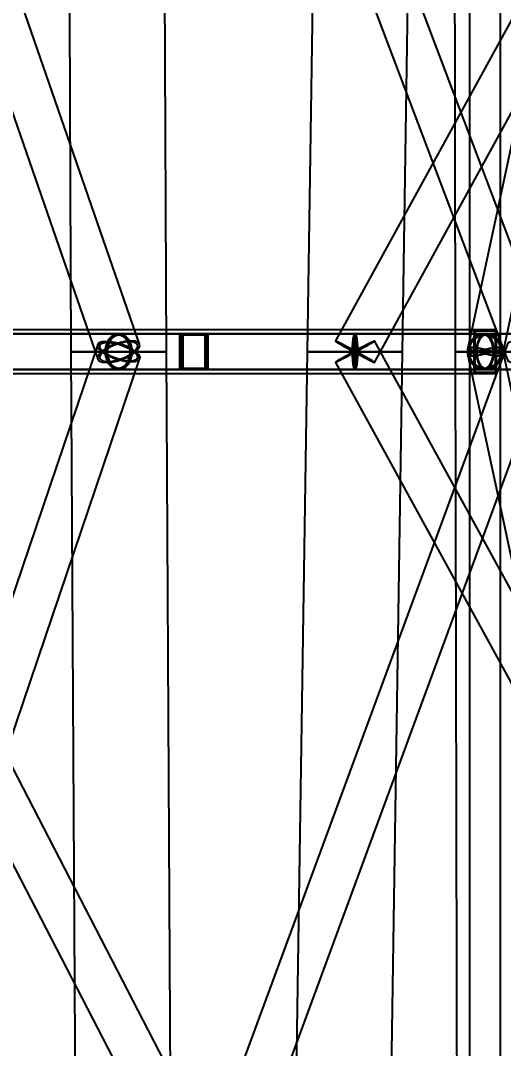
# Model space of a CAD drawing. Header units: millimetres. Extents: x -123812 to 252100, y -3000 to 639000.
# Drawn here: x -10682 to -5159, y 92040 to 103783 of the extents above; entities that cross this region are included whole.
import ezdxf

# ---------------------------------------------------------------- set-up
doc = ezdxf.new("R2010")
doc.units = ezdxf.units.MM
doc.layers.add('D-STR-DIM', color=7, linetype='Continuous', lineweight=13)
doc.layers.add('D-STR-STRC', color=7, linetype='Continuous', lineweight=25)
doc.styles.add('OpenSansCondensed-Light', font='OpenSansCondensed-Light.ttf')
doc.styles.add('TOWER_UNICODE', font='Arial Unicode.ttf')
doc.dimstyles.new('EZDXF', dxfattribs={"dimtxt": 0.25, "dimasz": 0.175, "dimexe": 0.375, "dimexo": 0.125, "dimgap": 0.1, "dimtad": 1, "dimlfac": 100, "dimzin": 12, "dimdsep": 46, "dimtxsty": 'OpenSansCondensed-Light', "dimblk": 'ARCHTICK', "dimcen": 2.5, "dimazin": 3, "dimtfac": 0.5, "dimtmove": 2, "dimatfit": 3})

# ---------------------------------------------------------------- blocks, each defined once
blk = doc.blocks.new('_ARCHTICK')
at = {"color": 0, "linetype": 'BYBLOCK', "const_width": 0.15}
blk.add_lwpolyline([(-0.5, -0.5), (0.5, 0.5)], dxfattribs=at)

msp = doc.modelspace()

# ---------------------------------------------------------------- linework, layer by layer
at = {"layer": 'D-STR-STRC'}
for points in [[(-198.7, 125042), (-5568.1, 100042), (-5561.3, 100034.1), (-5541.5, 100023.9), (-5509.9, 100012), (-5468.7, 99999.4), (-5420.8, 99986.7), (-5369.4, 99975), (-5317.9, 99965), (-5270, 99957.3), (-5228.8, 99952.6), (-5197.2, 99951.1), (-5177.4, 99952.9), (-5170.6, 99958), (198.7, 124958)], [(-222.3, 112622.3), (-7079.6, 100122.3), (-7075.4, 100118.1), (-7056.3, 100105.9), (-7023.6, 100086.5), (-6979.6, 100061.1), (-6927.3, 100031.7), (-6870.2, 100000), (-6812.2, 99968.3), (-6757.3, 99938.9), (-6709.2, 99913.5), (-6671.2, 99894.1), (-6645.9, 99881.9), (-6634.9, 99877.7), (222.3, 112377.7)], [(-14134, 112412.9), (-9798.4, 99912.9), (-9779.4, 99893.4), (-9745.5, 99881.1), (-9699, 99876.9), (-9643, 99881.1), (-9581.3, 99893.4), (-9518.2, 99912.9), (-9457.9, 99938.4), (-9404.6, 99968.1), (-9361.9, 100000), (-9332.6, 100031.9), (-9318.9, 100061.6), (-9321.6, 100087.1), (-13657.2, 112587.1)], [(-9851.4, 112413.5), (-5117.4, 99913.5), (-5103.8, 99894.1), (-5074.7, 99881.9), (-5032.4, 99877.7), (-4979.5, 99881.9), (-4919.8, 99894.1), (-4857.3, 99913.5), (-4796.3, 99938.9), (-4740.9, 99968.4), (-4694.9, 100000), (-4661.4, 100031.6), (-4642.8, 100061.1), (-4640.2, 100086.5), (-9374.1, 112586.5)], [(-13859.3, 99796.8), (-9560, 99796.8), (-9519.4, 99803.7), (-9481.6, 99824), (-9449.2, 99856.3), (-9424.3, 99898.4), (-9408.6, 99947.4), (-9403.3, 100000), (-9408.6, 100052.6), (-9424.3, 100101.6), (-9449.2, 100143.7), (-9481.6, 100176), (-9519.4, 100196.3), (-9560, 100203.2), (-13859.3, 100203.2)], [(-13516.9, 99796.8), (-6857.3, 99796.8), (-6848.6, 99803.7), (-6840.4, 99824), (-6833.5, 99856.3), (-6828.1, 99898.4), (-6824.7, 99947.4), (-6823.6, 100000), (-6824.7, 100052.6), (-6828.1, 100101.6), (-6833.5, 100143.7), (-6840.4, 100176), (-6848.6, 100196.3), (-6857.3, 100203.2), (-13516.9, 100203.2)], [(-4878.8, 100203.2), (-9560, 100203.2), (-9596.6, 100196.3), (-9630.8, 100176), (-9660.1, 100143.7), (-9682.6, 100101.6), (-9696.7, 100052.6), (-9701.6, 100000), (-9696.7, 99947.4), (-9682.6, 99898.4), (-9660.1, 99856.3), (-9630.8, 99824), (-9596.6, 99803.7), (-9560, 99796.8), (-4878.8, 99796.8)], [(0, 100203.2), (-6857.3, 100203.2), (-6860.2, 100196.3), (-6862.9, 100176), (-6865.3, 100143.7), (-6867.1, 100101.6), (-6868.2, 100052.6), (-6868.6, 100000), (-6868.2, 99947.4), (-6867.1, 99898.4), (-6865.3, 99856.3), (-6862.9, 99824), (-6860.2, 99803.7), (-6857.3, 99796.8), (0, 99796.8)], [(0, 100203.2), (-5369.4, 100203.2), (-5395.7, 100196.3), (-5420.2, 100176), (-5441.2, 100143.7), (-5457.3, 100101.6), (-5467.5, 100052.6), (-5471, 100000), (-5467.5, 99947.4), (-5457.3, 99898.4), (-5441.2, 99856.3), (-5420.2, 99824), (-5395.7, 99803.7), (-5369.4, 99796.8), (0, 99796.8)], [(0, 100203.2), (-5369.4, 100203.2), (-5395.7, 100196.3), (-5420.2, 100176), (-5441.2, 100143.7), (-5457.3, 100101.6), (-5467.5, 100052.6), (-5471, 100000), (-5467.5, 99947.4), (-5457.3, 99898.4), (-5441.2, 99856.3), (-5420.2, 99824), (-5395.7, 99803.7), (-5369.4, 99796.8), (0, 99796.8)], [(-13560.5, 87416.4), (-9320.2, 99916.4), (-9319.4, 99940.9), (-9335, 99969.4), (-9365.9, 100000), (-9410.1, 100030.6), (-9464.5, 100059.1), (-9525.4, 100083.6), (-9588.6, 100102.4), (-9649.9, 100114.2), (-9705.1, 100118.2), (-9750.3, 100114.2), (-9782.6, 100102.4), (-9799.8, 100083.6), (-14040.1, 87583.6)], [(-6824, 87614.2), (-13291.5, 100114.2), (-13295.6, 100118.2), (-13314.8, 100114.2), (-13347.7, 100102.4), (-13392.2, 100083.6), (-13445.2, 100059.1), (-13503, 100030.6), (-13561.8, 100000), (-13617.6, 99969.4), (-13666.5, 99940.9), (-13705.2, 99916.4), (-13731, 99897.6), (-13742.3, 99885.8), (-7274.7, 87385.8)], [(-9249.8, 87420.4), (-4639.1, 99920.4), (-4647.4, 99943.7), (-4671.4, 99970.8), (-4709.5, 100000), (-4759.2, 100029.2), (-4817.1, 100056.3), (-4879.1, 100079.6), (-4941.2, 100097.5), (-4999, 100108.8), (-5048.6, 100112.6), (-5086.6, 100108.8), (-5110.5, 100097.5), (-5118.5, 100079.6), (-9729.2, 87579.6)], [(222.3, 87622.3), (-6635, 100122.3), (-6646.3, 100118.1), (-6672, 100105.9), (-6710.3, 100086.5), (-6758.6, 100061.2), (-6813.6, 100031.7), (-6871.6, 100000), (-6928.7, 99968.3), (-6980.8, 99938.8), (-7024.6, 99913.5), (-7056.9, 99894.1), (-7075.7, 99881.9), (-7079.5, 99877.7), (-222.3, 87377.7)], [(198.7, 75042), (-5170.6, 100042), (-5177.4, 100047.1), (-5197.2, 100048.9), (-5228.8, 100047.4), (-5270, 100042.7), (-5317.9, 100035), (-5369.4, 100025), (-5420.8, 100013.3), (-5468.7, 100000.6), (-5509.9, 99988), (-5541.5, 99976.1), (-5561.3, 99965.9), (-5568.1, 99958), (-198.7, 74958)]]:
    msp.add_lwpolyline(points, dxfattribs=at)
for points in [[(-5547.2, 100000), (-5191.6, 100000), (-5191.6, 125000), (-5547.2, 125000)], [(-5547.2, 100000), (-5191.6, 100000), (-5191.6, 125000), (-5547.2, 125000)], [(-10156.9, 112500), (-10105.3, 100000), (-9014.7, 100000), (-9068.6, 112500)], [(-7402.6, 100000), (-6312, 100000), (-6124.9, 112500), (-7213.1, 112500)], [(-5731.5, 112500), (-5712.8, 100000), (-4044.9, 100000), (-4096.6, 112500)], [(-23849.1, 99750), (-5244.4, 99750), (-5244.4, 100250), (-23849.1, 100250)], [(-15973.8, 99800), (-8535.6, 99800), (-8535.6, 100200), (-15973.8, 100200)], [(-15935.2, 99750), (-5244.4, 99750), (-5244.4, 100250), (-15935.2, 100250)], [(-12317.7, 99800), (18, 99800), (18, 100200), (-12317.7, 100200)], [(-9716.7, 100000), (-9711.3, 99947.4), (-9695.7, 99898.4), (-9670.8, 99856.3), (-9638.3, 99824), (-9600.5, 99803.7), (-9560, 99796.8), (-9519.4, 99803.7), (-9481.6, 99824), (-9449.2, 99856.3), (-9424.3, 99898.4), (-9408.6, 99947.4), (-9403.3, 100000), (-9408.6, 100052.6), (-9424.3, 100101.6), (-9449.2, 100143.7), (-9481.6, 100176), (-9519.4, 100196.3), (-9560, 100203.2), (-9600.5, 100196.3), (-9638.3, 100176), (-9670.8, 100143.7), (-9695.7, 100101.6), (-9711.3, 100052.6)], [(-9704.3, 100000), (-9699.4, 99951.5), (-9685, 99906.4), (-9662.1, 99867.6), (-9632.2, 99837.9), (-9597.3, 99819.2), (-9560, 99812.8), (-9522.6, 99819.2), (-9487.8, 99837.9), (-9457.9, 99867.6), (-9435, 99906.4), (-9420.5, 99951.5), (-9415.6, 100000), (-9420.5, 100048.5), (-9435, 100093.6), (-9457.9, 100132.4), (-9487.8, 100162.1), (-9522.6, 100180.8), (-9560, 100187.2), (-9597.3, 100180.8), (-9632.2, 100162.1), (-9662.1, 100132.4), (-9685, 100093.6), (-9699.4, 100048.5)], [(-9701.6, 100000), (-9696.7, 99947.4), (-9682.6, 99898.4), (-9660.1, 99856.3), (-9630.8, 99824), (-9596.6, 99803.7), (-9560, 99796.8), (-9523.3, 99803.7), (-9489.2, 99824), (-9459.9, 99856.3), (-9437.4, 99898.4), (-9423.2, 99947.4), (-9418.4, 100000), (-9423.2, 100052.6), (-9437.4, 100101.6), (-9459.9, 100143.7), (-9489.2, 100176), (-9523.3, 100196.3), (-9560, 100203.2), (-9596.6, 100196.3), (-9630.8, 100176), (-9660.1, 100143.7), (-9682.6, 100101.6), (-9696.7, 100052.6)], [(-9690.4, 100000), (-9686, 99951.5), (-9672.9, 99906.4), (-9652.2, 99867.6), (-9625.2, 99837.9), (-9593.7, 99819.2), (-9560, 99812.8), (-9526.2, 99819.2), (-9494.8, 99837.9), (-9467.8, 99867.6), (-9447, 99906.4), (-9434, 99951.5), (-9429.6, 100000), (-9434, 100048.5), (-9447, 100093.6), (-9467.8, 100132.4), (-9494.8, 100162.1), (-9526.2, 100180.8), (-9560, 100187.2), (-9593.7, 100180.8), (-9625.2, 100162.1), (-9652.2, 100132.4), (-9672.9, 100093.6), (-9686, 100048.5)], [(-8535.6, 100200), (-8862.7, 100200), (-8862.7, 99800), (-8535.6, 99800)], [(-8545.4, 100188), (-8852.8, 100188), (-8852.8, 99812), (-8545.4, 99812)], [(-8851.7, 99800), (152.5, 99800), (152.5, 100200), (-8851.7, 100200)], [(-8546.6, 100200), (-8851.7, 100200), (-8851.7, 99800), (-8546.6, 99800)], [(-8555.8, 100188), (-8842.5, 100188), (-8842.5, 99812), (-8555.8, 99812)], [(-8836.1, 99800), (136.9, 99800), (136.9, 100200), (-8836.1, 100200)], [(-8562.2, 100200), (-8836.1, 100200), (-8836.1, 99800), (-8562.2, 99800)], [(-8570.4, 100188), (-8827.8, 100188), (-8827.8, 99812), (-8570.4, 99812)], [(-6891, 100000), (-6889.8, 99947.4), (-6886.5, 99898.4), (-6881.1, 99856.3), (-6874.1, 99824), (-6866, 99803.7), (-6857.3, 99796.8), (-6848.6, 99803.7), (-6840.4, 99824), (-6833.5, 99856.3), (-6828.1, 99898.4), (-6824.7, 99947.4), (-6823.6, 100000), (-6824.7, 100052.6), (-6828.1, 100101.6), (-6833.5, 100143.7), (-6840.4, 100176), (-6848.6, 100196.3), (-6857.3, 100203.2), (-6866, 100196.3), (-6874.1, 100176), (-6881.1, 100143.7), (-6886.5, 100101.6), (-6889.8, 100052.6)], [(-6888.3, 100000), (-6887.3, 99951.5), (-6884.2, 99906.4), (-6879.2, 99867.6), (-6872.8, 99837.9), (-6865.3, 99819.2), (-6857.3, 99812.8), (-6849.3, 99819.2), (-6841.8, 99837.9), (-6835.3, 99867.6), (-6830.4, 99906.4), (-6827.3, 99951.5), (-6826.3, 100000), (-6827.3, 100048.5), (-6830.4, 100093.6), (-6835.3, 100132.4), (-6841.8, 100162.1), (-6849.3, 100180.8), (-6857.3, 100187.2), (-6865.3, 100180.8), (-6872.8, 100162.1), (-6879.2, 100132.4), (-6884.2, 100093.6), (-6887.3, 100048.5)], [(-6868.6, 100000), (-6868.2, 99947.4), (-6867.1, 99898.4), (-6865.3, 99856.3), (-6862.9, 99824), (-6860.2, 99803.7), (-6857.3, 99796.8), (-6854.4, 99803.7), (-6851.6, 99824), (-6849.3, 99856.3), (-6847.5, 99898.4), (-6846.4, 99947.4), (-6846, 100000), (-6846.4, 100052.6), (-6847.5, 100101.6), (-6849.3, 100143.7), (-6851.6, 100176), (-6854.4, 100196.3), (-6857.3, 100203.2), (-6860.2, 100196.3), (-6862.9, 100176), (-6865.3, 100143.7), (-6867.1, 100101.6), (-6868.2, 100052.6)], [(-6867.7, 100000), (-6867.3, 99951.5), (-6866.3, 99906.4), (-6864.6, 99867.6), (-6862.5, 99837.9), (-6860, 99819.2), (-6857.3, 99812.8), (-6854.6, 99819.2), (-6852.1, 99837.9), (-6849.9, 99867.6), (-6848.3, 99906.4), (-6847.2, 99951.5), (-6846.9, 100000), (-6847.2, 100048.5), (-6848.3, 100093.6), (-6849.9, 100132.4), (-6852.1, 100162.1), (-6854.6, 100180.8), (-6857.3, 100187.2), (-6860, 100180.8), (-6862.5, 100162.1), (-6864.6, 100132.4), (-6866.3, 100093.6), (-6867.3, 100048.5)], [(-5572.6, 100000), (-5565.6, 99947.4), (-5545.3, 99898.4), (-5513, 99856.3), (-5471, 99824), (-5421.9, 99803.7), (-5369.4, 99796.8), (-5316.8, 99803.7), (-5267.8, 99824), (-5225.7, 99856.3), (-5193.4, 99898.4), (-5173.1, 99947.4), (-5166.2, 100000), (-5173.1, 100052.6), (-5193.4, 100101.6), (-5225.7, 100143.7), (-5267.8, 100176), (-5316.8, 100196.3), (-5369.4, 100203.2), (-5421.9, 100196.3), (-5471, 100176), (-5513, 100143.7), (-5545.3, 100101.6), (-5565.6, 100052.6)], [(-5556.6, 100000), (-5550.2, 99951.5), (-5531.5, 99906.4), (-5501.7, 99867.6), (-5463, 99837.9), (-5417.8, 99819.2), (-5369.4, 99812.8), (-5320.9, 99819.2), (-5275.8, 99837.9), (-5237, 99867.6), (-5207.2, 99906.4), (-5188.5, 99951.5), (-5182.2, 100000), (-5188.5, 100048.5), (-5207.2, 100093.6), (-5237, 100132.4), (-5275.8, 100162.1), (-5320.9, 100180.8), (-5369.4, 100187.2), (-5417.8, 100180.8), (-5463, 100162.1), (-5501.7, 100132.4), (-5531.5, 100093.6), (-5550.2, 100048.5)], [(-5494.4, 100250), (-5244.4, 100250), (-5244.4, 99750), (-5494.4, 99750)], [(-5244.4, 100250), (-5494.4, 100250), (-5494.4, 99750), (-5244.4, 99750)], [(-5488.4, 100238), (-5250.4, 100238), (-5250.4, 99762), (-5488.4, 99762)], [(-5250.4, 100238), (-5488.4, 100238), (-5488.4, 99762), (-5250.4, 99762)], [(-5471, 100000), (-5467.5, 99947.4), (-5457.3, 99898.4), (-5441.2, 99856.3), (-5420.2, 99824), (-5395.7, 99803.7), (-5369.4, 99796.8), (-5343.1, 99803.7), (-5318.6, 99824), (-5297.5, 99856.3), (-5281.4, 99898.4), (-5271.2, 99947.4), (-5267.8, 100000), (-5271.2, 100052.6), (-5281.4, 100101.6), (-5297.5, 100143.7), (-5318.6, 100176), (-5343.1, 100196.3), (-5369.4, 100203.2), (-5395.7, 100196.3), (-5420.2, 100176), (-5441.2, 100143.7), (-5457.3, 100101.6), (-5467.5, 100052.6)], [(-5471, 100000), (-5467.5, 99947.4), (-5457.3, 99898.4), (-5441.2, 99856.3), (-5420.2, 99824), (-5395.7, 99803.7), (-5369.4, 99796.8), (-5343.1, 99803.7), (-5318.6, 99824), (-5297.5, 99856.3), (-5281.4, 99898.4), (-5271.2, 99947.4), (-5267.8, 100000), (-5271.2, 100052.6), (-5281.4, 100101.6), (-5297.5, 100143.7), (-5318.6, 100176), (-5343.1, 100196.3), (-5369.4, 100203.2), (-5395.7, 100196.3), (-5420.2, 100176), (-5441.2, 100143.7), (-5457.3, 100101.6), (-5467.5, 100052.6)], [(-5463, 100000), (-5459.8, 99951.5), (-5450.4, 99906.4), (-5435.5, 99867.6), (-5416.2, 99837.9), (-5393.6, 99819.2), (-5369.4, 99812.8), (-5345.1, 99819.2), (-5322.6, 99837.9), (-5303.2, 99867.6), (-5288.3, 99906.4), (-5278.9, 99951.5), (-5275.8, 100000), (-5278.9, 100048.5), (-5288.3, 100093.6), (-5303.2, 100132.4), (-5322.6, 100162.1), (-5345.1, 100180.8), (-5369.4, 100187.2), (-5393.6, 100180.8), (-5416.2, 100162.1), (-5435.5, 100132.4), (-5450.4, 100093.6), (-5459.8, 100048.5)], [(-5463, 100000), (-5459.8, 99951.5), (-5450.4, 99906.4), (-5435.5, 99867.6), (-5416.2, 99837.9), (-5393.6, 99819.2), (-5369.4, 99812.8), (-5345.1, 99819.2), (-5322.6, 99837.9), (-5303.2, 99867.6), (-5288.3, 99906.4), (-5278.9, 99951.5), (-5275.8, 100000), (-5278.9, 100048.5), (-5288.3, 100093.6), (-5303.2, 100132.4), (-5322.6, 100162.1), (-5345.1, 100180.8), (-5369.4, 100187.2), (-5393.6, 100180.8), (-5416.2, 100162.1), (-5435.5, 100132.4), (-5450.4, 100093.6), (-5459.8, 100048.5)], [(-9758.1, 100000), (-9787.3, 99968.1), (-9801.1, 99938.4), (-9798.4, 99912.9), (-9779.4, 99893.4), (-9745.5, 99881.1), (-9699, 99876.9), (-9643, 99881.1), (-9581.3, 99893.4), (-9518.2, 99912.9), (-9457.9, 99938.4), (-9404.6, 99968.1), (-9361.9, 100000), (-9332.6, 100031.9), (-9318.9, 100061.6), (-9321.6, 100087.1), (-9340.5, 100106.6), (-9374.4, 100118.9), (-9421, 100123.1), (-9477, 100118.9), (-9538.6, 100106.6), (-9601.8, 100087.1), (-9662.1, 100061.6), (-9715.4, 100031.9)], [(-9365.9, 100000), (-9335, 99969.4), (-9319.4, 99940.9), (-9320.2, 99916.4), (-9337.3, 99897.6), (-9369.6, 99885.8), (-9414.9, 99881.8), (-9470.1, 99885.8), (-9531.4, 99897.6), (-9594.6, 99916.4), (-9655.5, 99940.9), (-9709.9, 99969.4), (-9754, 100000), (-9785, 100030.6), (-9800.6, 100059.1), (-9799.8, 100083.6), (-9782.6, 100102.4), (-9750.3, 100114.2), (-9705.1, 100118.2), (-9649.9, 100114.2), (-9588.6, 100102.4), (-9525.4, 100083.6), (-9464.5, 100059.1), (-9410.1, 100030.6)], [(-9738.6, 100000), (-9765, 99971.3), (-9777.3, 99944.5), (-9774.9, 99921.5), (-9757.8, 99903.9), (-9727.3, 99892.8), (-9685.3, 99889), (-9634.8, 99892.8), (-9579.2, 99903.9), (-9522.3, 99921.5), (-9468, 99944.5), (-9419.9, 99971.3), (-9381.4, 100000), (-9355, 100028.7), (-9342.6, 100055.5), (-9345.1, 100078.5), (-9362.1, 100096.1), (-9392.7, 100107.2), (-9434.6, 100111), (-9485.1, 100107.2), (-9540.7, 100096.1), (-9597.7, 100078.5), (-9652, 100055.5), (-9700.1, 100028.7)], [(-9385, 100000), (-9357.1, 99972.4), (-9343.1, 99946.7), (-9343.8, 99924.7), (-9359.2, 99907.7), (-9388.4, 99897.1), (-9429.2, 99893.4), (-9478.9, 99897.1), (-9534.2, 99907.7), (-9591.2, 99924.7), (-9646.1, 99946.7), (-9695.1, 99972.4), (-9734.9, 100000), (-9762.8, 100027.6), (-9776.9, 100053.3), (-9776.2, 100075.3), (-9760.7, 100092.3), (-9731.6, 100102.9), (-9690.8, 100106.6), (-9641, 100102.9), (-9585.8, 100092.3), (-9528.8, 100075.3), (-9473.9, 100053.3), (-9424.9, 100027.6)], [(-6870.2, 100000), (-6812.2, 99968.3), (-6757.3, 99938.9), (-6709.2, 99913.5), (-6671.2, 99894.1), (-6645.9, 99881.9), (-6634.9, 99877.7), (-6639.2, 99881.9), (-6658.3, 99894.1), (-6690.9, 99913.5), (-6734.9, 99938.9), (-6787.3, 99968.3), (-6844.4, 100000), (-6902.4, 100031.7), (-6957.3, 100061.1), (-7005.4, 100086.5), (-7043.4, 100105.9), (-7068.7, 100118.1), (-7079.6, 100122.3), (-7075.4, 100118.1), (-7056.3, 100105.9), (-7023.6, 100086.5), (-6979.6, 100061.1), (-6927.3, 100031.7)], [(-6843, 100000), (-6901, 99968.3), (-6956, 99938.8), (-7004.3, 99913.5), (-7042.6, 99894.1), (-7068.3, 99881.9), (-7079.5, 99877.7), (-7075.7, 99881.9), (-7056.9, 99894.1), (-7024.6, 99913.5), (-6980.8, 99938.8), (-6928.7, 99968.3), (-6871.6, 100000), (-6813.6, 100031.7), (-6758.6, 100061.2), (-6710.3, 100086.5), (-6672, 100105.9), (-6646.3, 100118.1), (-6635, 100122.3), (-6638.9, 100118.1), (-6657.6, 100105.9), (-6690, 100086.5), (-6733.7, 100061.2), (-6785.9, 100031.7)], [(-6844.4, 100000), (-6896.7, 99971.5), (-6946.3, 99944.9), (-6989.8, 99922), (-7024.4, 99904.5), (-7047.5, 99893.5), (-7057.7, 99889.7), (-7054.2, 99893.5), (-7037.3, 99904.5), (-7008.1, 99922), (-6968.7, 99944.9), (-6921.6, 99971.5), (-6870.2, 100000), (-6817.9, 100028.5), (-6768.3, 100055.1), (-6724.7, 100078), (-6690.2, 100095.5), (-6667.1, 100106.5), (-6656.9, 100110.3), (-6660.4, 100106.5), (-6677.3, 100095.5), (-6706.5, 100078), (-6745.9, 100055.1), (-6792.9, 100028.5)], [(-6868.9, 100000), (-6816.7, 99971.5), (-6767.1, 99944.9), (-6723.8, 99922), (-6689.5, 99904.5), (-6666.7, 99893.5), (-6656.8, 99889.7), (-6660.6, 99893.5), (-6677.9, 99904.5), (-6707.3, 99922), (-6747, 99944.9), (-6794.2, 99971.5), (-6845.6, 100000), (-6897.9, 100028.5), (-6947.4, 100055.1), (-6990.8, 100078), (-7025.1, 100095.5), (-7047.9, 100106.5), (-7057.7, 100110.3), (-7053.9, 100106.5), (-7036.7, 100095.5), (-7007.3, 100078), (-6967.6, 100055.1), (-6920.4, 100028.5)], [(-10105.3, 100000), (-10036, 87500), (-8943, 87500), (-9014.7, 100000)], [(-9014.7, 100000), (-9033.3, 100000), (-9087.7, 100000), (-9174.4, 100000), (-9287.3, 100000), (-9418.8, 100000), (-9560, 100000), (-9701.1, 100000), (-9832.6, 100000), (-9945.6, 100000), (-10032.2, 100000), (-10086.7, 100000), (-10105.3, 100000), (-10086.7, 100000), (-10032.2, 100000), (-9945.6, 100000), (-9832.6, 100000), (-9701.1, 100000), (-9560, 100000), (-9418.8, 100000), (-9287.3, 100000), (-9174.4, 100000), (-9087.7, 100000), (-9033.3, 100000)], [(-7595.8, 87500), (-6502.9, 87500), (-6312, 100000), (-7402.6, 100000)], [(-6312, 100000), (-6330.6, 100000), (-6385, 100000), (-6471.7, 100000), (-6584.6, 100000), (-6716.2, 100000), (-6857.3, 100000), (-6998.4, 100000), (-7129.9, 100000), (-7242.9, 100000), (-7329.5, 100000), (-7384, 100000), (-7402.6, 100000), (-7384, 100000), (-7329.5, 100000), (-7242.9, 100000), (-7129.9, 100000), (-6998.4, 100000), (-6857.3, 100000), (-6716.2, 100000), (-6584.6, 100000), (-6471.7, 100000), (-6385, 100000), (-6330.6, 100000)], [(-5712.8, 100000), (-5684.5, 87500), (-3983.5, 87500), (-4044.9, 100000)], [(-4044.9, 100000), (-4073.3, 100000), (-4156.6, 100000), (-4289.1, 100000), (-4461.8, 100000), (-4663, 100000), (-4878.8, 100000), (-5094.7, 100000), (-5295.8, 100000), (-5468.5, 100000), (-5601.1, 100000), (-5684.4, 100000), (-5712.8, 100000), (-5684.4, 100000), (-5601.1, 100000), (-5468.5, 100000), (-5295.8, 100000), (-5094.7, 100000), (-4878.8, 100000), (-4663, 100000), (-4461.8, 100000), (-4289.1, 100000), (-4156.6, 100000), (-4073.3, 100000)], [(-5369.4, 100025), (-5420.8, 100013.3), (-5468.7, 100000.6), (-5509.9, 99988), (-5541.5, 99976.1), (-5561.3, 99965.9), (-5568.1, 99958), (-5561.3, 99952.9), (-5541.5, 99951.1), (-5509.9, 99952.6), (-5468.7, 99957.3), (-5420.8, 99965), (-5369.4, 99975), (-5317.9, 99986.7), (-5270, 99999.4), (-5228.8, 100012), (-5197.2, 100023.9), (-5177.4, 100034.1), (-5170.6, 100042), (-5177.4, 100047.1), (-5197.2, 100048.9), (-5228.8, 100047.4), (-5270, 100042.7), (-5317.9, 100035)], [(-5369.4, 100025), (-5420.8, 100035), (-5468.7, 100042.7), (-5509.9, 100047.4), (-5541.5, 100048.9), (-5561.3, 100047.1), (-5568.1, 100042), (-5561.3, 100034.1), (-5541.5, 100023.9), (-5509.9, 100012), (-5468.7, 99999.4), (-5420.8, 99986.7), (-5369.4, 99975), (-5317.9, 99965), (-5270, 99957.3), (-5228.8, 99952.6), (-5197.2, 99951.1), (-5177.4, 99952.9), (-5170.6, 99958), (-5177.4, 99965.9), (-5197.2, 99976.1), (-5228.8, 99988), (-5270, 100000.6), (-5317.9, 100013.3)], [(-5369.4, 100023), (-5416.7, 100012.2), (-5460.9, 100000.6), (-5498.8, 99988.9), (-5527.9, 99978), (-5546.2, 99968.6), (-5552.4, 99961.3), (-5546.2, 99956.6), (-5527.9, 99954.9), (-5498.8, 99956.3), (-5460.9, 99960.7), (-5416.7, 99967.7), (-5369.4, 99977), (-5322, 99987.8), (-5277.8, 99999.4), (-5239.9, 100011.1), (-5210.8, 100022), (-5192.5, 100031.4), (-5186.3, 100038.7), (-5192.5, 100043.4), (-5210.8, 100045.1), (-5239.9, 100043.7), (-5277.8, 100039.3), (-5322, 100032.3)], [(-5369.4, 100023), (-5416.7, 100032.3), (-5460.9, 100039.3), (-5498.8, 100043.7), (-5527.9, 100045.1), (-5546.2, 100043.4), (-5552.4, 100038.7), (-5546.2, 100031.4), (-5527.9, 100022), (-5498.8, 100011.1), (-5460.9, 99999.4), (-5416.7, 99987.8), (-5369.4, 99977), (-5322, 99967.7), (-5277.8, 99960.7), (-5239.9, 99956.3), (-5210.8, 99954.9), (-5192.5, 99956.6), (-5186.3, 99961.3), (-5192.5, 99968.6), (-5210.8, 99978), (-5239.9, 99988.9), (-5277.8, 100000.6), (-5322, 100012.2)], [(-5547.2, 75000), (-5191.6, 75000), (-5191.6, 100000), (-5547.2, 100000)], [(-5191.6, 100000), (-5197.6, 100000), (-5215.4, 100000), (-5243.6, 100000), (-5280.5, 100000), (-5323.3, 100000), (-5369.4, 100000), (-5415.4, 100000), (-5458.3, 100000), (-5495.1, 100000), (-5523.3, 100000), (-5541.1, 100000), (-5547.2, 100000), (-5541.1, 100000), (-5523.3, 100000), (-5495.1, 100000), (-5458.3, 100000), (-5415.4, 100000), (-5369.4, 100000), (-5323.3, 100000), (-5280.5, 100000), (-5243.6, 100000), (-5215.4, 100000), (-5197.6, 100000)], [(-5547.2, 75000), (-5191.6, 75000), (-5191.6, 100000), (-5547.2, 100000)], [(-5191.6, 100000), (-5197.6, 100000), (-5215.4, 100000), (-5243.6, 100000), (-5280.5, 100000), (-5323.3, 100000), (-5369.4, 100000), (-5415.4, 100000), (-5458.3, 100000), (-5495.1, 100000), (-5523.3, 100000), (-5541.1, 100000), (-5547.2, 100000), (-5541.1, 100000), (-5523.3, 100000), (-5495.1, 100000), (-5458.3, 100000), (-5415.4, 100000), (-5369.4, 100000), (-5323.3, 100000), (-5280.5, 100000), (-5243.6, 100000), (-5215.4, 100000), (-5197.6, 100000)]]:
    msp.add_lwpolyline(points, close=True, dxfattribs=at)

# ---------------------------------------------------------------- dimensions: what is measured, and where the dimension line sits
at = {"layer": 'D-STR-DIM'}
msp.add_linear_dim(base=(-112000, 0), p1=(0, 0), p2=(0, 634000), angle=90, dimstyle='EZDXF', override={"dimtxt": 8400, "dimasz": 3750, "dimexe": 2100, "dimexo": 1800, "dimgap": 2100, "dimtad": 1, "dimdec": 0, "dimlfac": 1, "dimlunit": 2, "dimtxsty": 'TOWER_UNICODE', "dimclrd": 7, "dimclre": 7, "dimclrt": 7}, dxfattribs=at).render()

doc.saveas('drawing.dxf')
